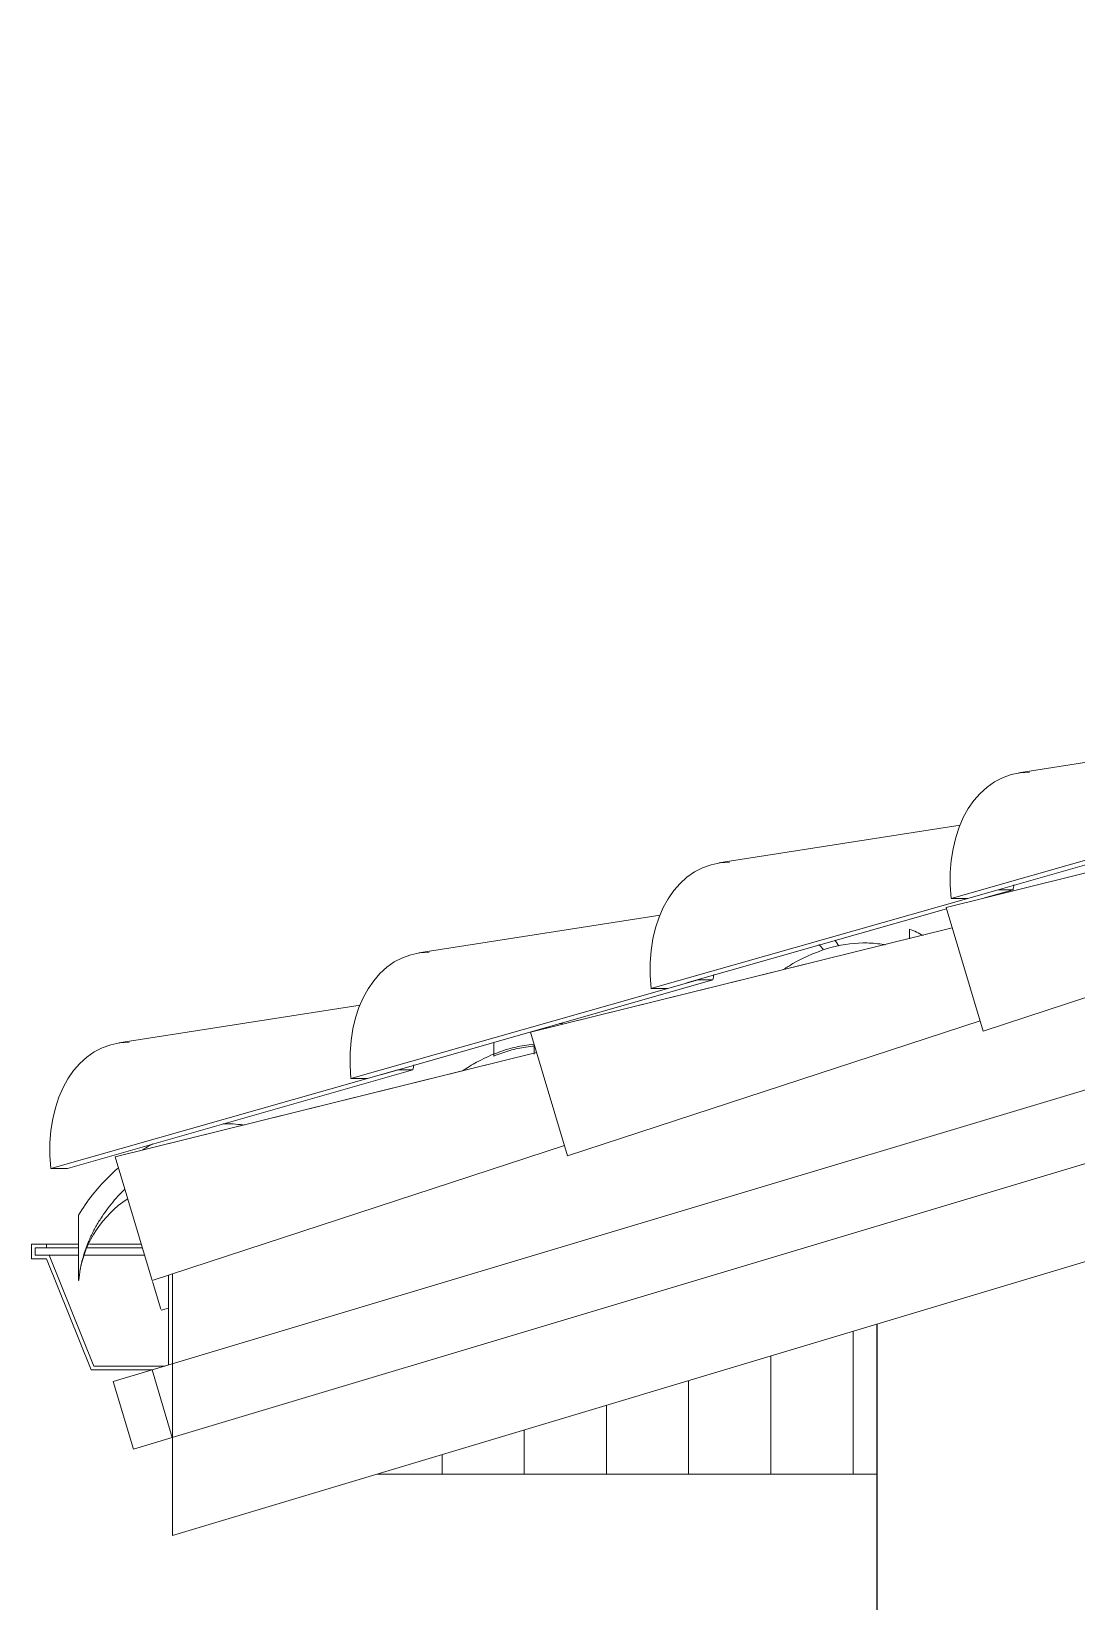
# Model space of a CAD drawing. Header units: millimetres. Extents: x -12976 to 58202, y -2238 to 7407.
# Drawn here: x 12916 to 13806, y 2466 to 3804 of the extents above; entities that cross this region are included whole.
import ezdxf

# ---------------------------------------------------------------- set-up
doc = ezdxf.new("R2010")
doc.units = ezdxf.units.MM
for name, color, linetype, lineweight in [('A-GENM', 13, 'Continuous', 9), ('A-GLAZ-CURT', 52, 'Continuous', 9), ('A-GLAZ-CWMG', 51, 'Continuous', 9), ('A-ROOF', 132, 'Continuous', 9), ('A-ROOF-OTLN', 132, 'Continuous', 9), ('A-ROOF-PATT', 132, 'Continuous', 9), ('S-COLS', 52, 'Continuous', 25)]:
    doc.layers.add(name, color=color, linetype=linetype, lineweight=lineweight)

# ---------------------------------------------------------------- blocks, each defined once
blk = doc.blocks.new('Rectangular Mullion - Caibro-4315999-FACHADA LATERAL DIREITA')
at = {"layer": 'A-GLAZ-CWMG'}
for p, q in [((-23136.9, 2663.5), (-23170, 2653.6)), ((-23152.8, 2596.1), (-23170, 2653.6)), ((-23119.7, 2606), (-23152.8, 2596.1))]:
    blk.add_line(p, q, dxfattribs=at)
blk = doc.blocks.new('Rectangular Mullion - Caibro-3920123-FACHADA LATERAL DIREITA')
at = {"layer": 'A-GLAZ-CWMG'}
for p, q in [((-23136.9, 2663.5), (-19336.9, 3803.5)), ((-23119.7, 2606), (-19319.7, 3746)), ((-23119.7, 2606), (-23136.9, 2663.5))]:
    blk.add_line(p, q, dxfattribs=at)
blk = doc.blocks.new('COLONIAL BASE - COLONIAL BASE-4317782-FACHADA LATERAL DIREITA')
at = {"layer": 'A-GLAZ-CURT'}
for p, q in [((-22809.4, 2933.8), (-23168.4, 2845.1)), ((-23129.5, 2715.2), (-23129.5, 2715.2)), ((-23122.8, 2716.1), (-23129.2, 2714.5))]:
    blk.add_line(p, q, dxfattribs=at)
blk = doc.blocks.new('COLONIAL BASE - COLONIAL BASE-V119-FACHADA LATERAL DIREITA')
at = {"layer": 'A-GLAZ-CURT'}
blk.add_line((-22455.5, 3040), (-22814.6, 2951.3), dxfattribs=at)
blk = doc.blocks.new('COLONIAL BASE - COLONIAL BASE-V122-FACHADA LATERAL DIREITA')
at = {"layer": 'A-GLAZ-CURT'}
for p, q in [((-22809.4, 2933.8), (-23168.4, 2845.1)), ((-22785.6, 2854.7), (-23136.8, 2739.8)), ((-23168.4, 2845.1), (-23136.8, 2739.8)), ((-23136.5, 2738.8), (-23129.5, 2715.2)), ((-23122.8, 2716.1), (-23129.2, 2714.5))]:
    blk.add_line(p, q, dxfattribs=at)
blk = doc.blocks.new('COLONIAL BASE - COLONIAL BASE-V123-FACHADA LATERAL DIREITA')
at = {"layer": 'A-GLAZ-CURT'}
for p, q in [((-22455.5, 3040), (-22814.6, 2951.3)), ((-22431.7, 2960.8), (-22783, 2845.9)), ((-22814.6, 2951.3), (-22783, 2845.9))]:
    blk.add_line(p, q, dxfattribs=at)
blk = doc.blocks.new('Colonial cumeeira - hip-4041867-FACHADA LATERAL DIREITA')
at = {"layer": 'A-GENM', "color": 8}
for p, q in [((-22398.7, 3172), (-22193.1, 3204.2)), ((-22456.4, 3065.1), (-22160.8, 3149.2)), ((-22426.2, 3069.7), (-22148, 3149.2)), ((-22654.2, 3095.4), (-22448.7, 3127.6)), ((-22712, 2988.4), (-22416.4, 3072.5)), ((-22442.2, 3065.1), (-22456.4, 3065.1)), ((-22428.1, 3065.5), (-22403.6, 3072.5)), ((-22416.4, 3072.5), (-22403.6, 3072.5)), ((-22909.8, 3018.7), (-22704.2, 3050.9)), ((-22681.7, 2993.1), (-22460.4, 3056.3)), ((-22967.5, 2911.8), (-22671.9, 2995.8)), ((-22942.1, 2915), (-22659.2, 2995.8)), ((-22671.9, 2995.8), (-22659.2, 2995.8)), ((-22697.8, 2988.4), (-22712, 2988.4)), ((-23165.3, 2942), (-22959.8, 2974.2)), ((-23223.1, 2835.1), (-22927.5, 2919.2)), ((-23208.9, 2835.1), (-22914.7, 2919.2)), ((-22927.5, 2919.2), (-22914.7, 2919.2)), ((-22953.3, 2911.8), (-22967.5, 2911.8)), ((-23208.9, 2835.1), (-23223.1, 2835.1))]:
    blk.add_line(p, q, dxfattribs=at)
for centre, major_axis, start_param, end_param in [((-22372.4, 3057.8), (-33.8, 112.5), 6.078575, 7.585498), ((-22627.9, 2981.1), (-33.8, 112.5), 6.078575, 7.585498), ((-22344.5, 3043.1), (-23.8, 79.5), 0.938757, 0.996269), ((-22600.1, 2966.5), (-23.8, 79.5), 5.257276, 5.329398), ((-22600.1, 2966.5), (-28.7, 95.8), 5.145626, 5.209346), ((-22883.5, 2904.4), (-33.8, 112.5), 6.078575, 7.585498), ((-22600.1, 2966.5), (-23.8, 79.5), 0.938757, 0.996269), ((-23139.1, 2827.8), (-33.8, 112.5), 6.078575, 7.585498), ((-22855.6, 2889.8), (-23.8, 79.5), 0.938757, 0.996269)]:
    blk.add_ellipse(centre, major_axis=major_axis, ratio=0.691714, start_param=start_param, end_param=end_param, dxfattribs=at)

msp = doc.modelspace()

# ---------------------------------------------------------------- hatches: boundary and pattern name
at = {"layer": 'A-ROOF-PATT'}
h = msp.add_hatch(dxfattribs=at)
h.set_pattern_fill('FP_18', color=256, style=0, pattern_type=2)
h.set_pattern_definition([(90, (36155.91, 5622.11), (-70, 4e-15), [])])
h.paths.add_polyline_path([(13210.3, 2574.7), (13636.5, 2574.7), (13636.5, 2702.6), (13314.7, 2606)])
h.paths.add_polyline_path([(31165.7, 2574.7), (32156.3, 2574.7), (32156.3, 2670), (30856.3, 2670), (30856.3, 2574.7)])
h.paths.add_polyline_path([(32528.2, 2574.7), (32782.3, 2574.7), (32356.3, 2702.5), (32356.3, 2574.7)])
h.paths.add_polyline_path([(16836.3, 2574.7), (16836.3, 2744.7), (13898.8, 2744.7), (13898.8, 2781.3), (13836.5, 2762.6), (13836.5, 2574.7), (16518.6, 2574.7)])
h.paths.add_polyline_path([(14134.2, 2848.1), (16836.3, 2848.1), (16836.3, 3020.7), (14818.8, 3020.7), (14818.8, 3057.3), (14121.6, 2848.1)])
h.paths.add_polyline_path([(15581.9, 3124.1), (16836.3, 3124.1), (16836.3, 3296.7), (15738.8, 3296.7), (15738.8, 3333.3), (15041.6, 3124.1), (15496.7, 3124.1)])
h.paths.add_polyline_path([(16688.9, 3400.1), (16836.3, 3400.1), (16836.3, 3572.7), (16658.8, 3572.7), (16658.8, 3609.3), (15961.6, 3400.1), (16603.8, 3400.1)])

# ---------------------------------------------------------------- linework, layer by layer
at = {"layer": 'A-GLAZ-CURT'}
for p, q in [((13695.2, 3057.5), (14054.3, 3146.1)), ((13695.2, 3057.5), (13851.7, 3096.1)), ((13700.4, 3040), (13341.3, 2951.3)), ((13664, 3030.6), (13664, 3039)), ((13577.8, 3009.7), (13341.3, 2951.3)), ((13310.2, 2930.8), (13310.2, 2942.5)), ((13346.5, 2933.8), (12987.5, 2845.1)), ((13344.3, 2940.9), (13344.3, 2939.1)), ((13344.3, 2938.5), (13344.3, 2932.6)), ((13303.9, 2923.3), (12987.5, 2845.1)), ((12956.3, 2739.8), (12956.3, 2795.5)), ((12956.6, 2739.9), (12956.3, 2739.8)), ((13033.1, 2716.1), (13026.7, 2714.5)), ((13033.1, 2716.1), (13026.7, 2714.5))]:
    msp.add_line(p, q, dxfattribs=at)
msp.add_ellipse((13053.8, 2732.6), major_axis=(97.5, 0), ratio=0.957826, start_param=2.181429, end_param=2.965857, dxfattribs=at)
for points in [[(13664, 3039), (13668, 3037.5), (13671.9, 3035.6), (13675.6, 3033.4)], [(13366, 2958.7), (13366.9, 2958.6), (13367.8, 2958.5), (13368.7, 2958.4)], [(13079.4, 2873.2), (13085.1, 2873.3), (13090.8, 2873), (13096.4, 2872.2)], [(13011.2, 2851.1), (13014, 2852.9), (13016.9, 2854.6), (13019.8, 2856.1)]]:
    msp.add_open_spline(points, degree=3, dxfattribs=at)
for points, knots in [([(13556.8, 3004.6), (13559.4, 3006.4), (13573, 3014.8), (13597, 3024.7), (13623.1, 3028), (13637.9, 3026.6), (13642.9, 3025.7), (13643.2, 3025.6)], [-0.6349689, -0.6349689, -0.6349689, -0.6349689, -0.6029412, -0.4705882, -0.3529412, -0.2941176, -0.2901114, -0.2901114, -0.2901114, -0.2901114]), ([(13283.4, 2918.2), (13287.4, 2920.9), (13296.7, 2926.6), (13311.6, 2933.6), (13328, 2938.7), (13338.9, 2940.4), (13344.3, 2940.9)], [-0.4168765, -0.4168765, -0.4168765, -0.4168765, -0.3333333, -0.2222222, -0.1111111, 0, 0, 0, 0]), ([(13345, 2939.4), (13342.4, 2939.2), (13335.4, 2938.4), (13323.7, 2935.9), (13314.7, 2932.7), (13310.2, 2930.8)], [-0.2579639, -0.2579639, -0.2579639, -0.2579639, -0.2, -0.1, 0, 0, 0, 0]), ([(12956.3, 2795.5), (12960, 2801.4), (12967.8, 2812.7), (12979.5, 2825.7), (12987.2, 2832.9), (12990.3, 2835.6)], [-1, -1, -1, -1, -0.9375, -0.875, -0.8332715, -0.8332715, -0.8332715, -0.8332715]), ([(12995.8, 2817.4), (12994.3, 2816), (12990.9, 2812.6), (12985.7, 2806.7), (12980.3, 2799.9), (12976.1, 2793.7), (12972.9, 2788.6), (12970.6, 2784.6), (12968.4, 2780.5), (12966.4, 2776.3), (12964.6, 2772), (12962.2, 2766.1), (12959.8, 2758.5), (12957.7, 2749.3), (12956.9, 2743), (12956.6, 2739.9)], [-0.2706608, -0.2706608, -0.2706608, -0.2706608, -0.25, -0.2222222, -0.1944444, -0.1666667, -0.1527778, -0.1388889, -0.125, -0.1111111, -0.0972222, -0.0833333, -0.0555556, -0.0277778, 0, 0, 0, 0])]:
    msp.add_open_spline(points, degree=3, knots=knots, dxfattribs=at)
at = {"layer": 'A-ROOF'}
msp.add_line((13210.3, 2574.7), (13636.5, 2574.7), dxfattribs=at)
at = {"layer": 'A-ROOF-OTLN'}
for p, q in [((16836.3, 3662.5), (13036.3, 2522.5)), ((12916.3, 2770.8), (12916.3, 2758.1)), ((12916.3, 2770.8), (12956.3, 2770.8)), ((12929, 2767.6), (12929, 2770.8)), ((12965.6, 2770.8), (13009.8, 2770.8)), ((12916.3, 2758.1), (12929, 2758.1)), ((12919.4, 2761.3), (12919.4, 2767.6)), ((12919.4, 2767.6), (12956.3, 2767.6)), ((12919.4, 2761.3), (12956.3, 2761.3)), ((12929, 2758.1), (12967.1, 2663.6)), ((12969.4, 2666.8), (12931.3, 2761.3)), ((12961, 2761.3), (13012.6, 2761.3)), ((12963.3, 2767.6), (13010.7, 2767.6)), ((13033.1, 2744.4), (13033.1, 2667.7)), ((13036.3, 2522.5), (13036.3, 2745.4)), ((12967.1, 2663.6), (13019.4, 2663.6)), ((13029.9, 2666.8), (12969.4, 2666.8))]:
    msp.add_line(p, q, dxfattribs=at)
at = {"layer": 'S-COLS'}
msp.add_line((13636.5, 0), (13636.5, 2702.6), dxfattribs=at)

# ---------------------------------------------------------------- block references
at = {"layer": 'A-GENM', "color": 7}
msp.add_blockref('Colonial cumeeira - hip-4041867-FACHADA LATERAL DIREITA', (36155.9, 0), dxfattribs=at)
at = {"layer": 'A-GLAZ-CURT'}
for name, p in [('COLONIAL BASE - COLONIAL BASE-V119-FACHADA LATERAL DIREITA', (36509.8, 106.2)), ('COLONIAL BASE - COLONIAL BASE-V119-FACHADA LATERAL DIREITA', (36509.8, 106.2)), ('COLONIAL BASE - COLONIAL BASE-V119-FACHADA LATERAL DIREITA', (36509.8, 106.2)), ('COLONIAL BASE - COLONIAL BASE-V119-FACHADA LATERAL DIREITA', (36509.8, 106.2)), ('COLONIAL BASE - COLONIAL BASE-V119-FACHADA LATERAL DIREITA', (36509.8, 106.2)), ('COLONIAL BASE - COLONIAL BASE-V119-FACHADA LATERAL DIREITA', (36509.8, 106.2)), ('COLONIAL BASE - COLONIAL BASE-V119-FACHADA LATERAL DIREITA', (36509.8, 106.2)), ('COLONIAL BASE - COLONIAL BASE-V119-FACHADA LATERAL DIREITA', (36509.8, 106.2)), ('COLONIAL BASE - COLONIAL BASE-V119-FACHADA LATERAL DIREITA', (36509.8, 106.2)), ('COLONIAL BASE - COLONIAL BASE-V119-FACHADA LATERAL DIREITA', (36509.8, 106.2)), ('COLONIAL BASE - COLONIAL BASE-V119-FACHADA LATERAL DIREITA', (36509.8, 106.2)), ('COLONIAL BASE - COLONIAL BASE-V119-FACHADA LATERAL DIREITA', (36509.8, 106.2)), ('COLONIAL BASE - COLONIAL BASE-V119-FACHADA LATERAL DIREITA', (36509.8, 106.2)), ('COLONIAL BASE - COLONIAL BASE-V119-FACHADA LATERAL DIREITA', (36509.8, 106.2)), ('COLONIAL BASE - COLONIAL BASE-V119-FACHADA LATERAL DIREITA', (36509.8, 106.2)), ('COLONIAL BASE - COLONIAL BASE-V119-FACHADA LATERAL DIREITA', (36509.8, 106.2)), ('COLONIAL BASE - COLONIAL BASE-V119-FACHADA LATERAL DIREITA', (36509.8, 106.2)), ('COLONIAL BASE - COLONIAL BASE-V119-FACHADA LATERAL DIREITA', (36509.8, 106.2)), ('COLONIAL BASE - COLONIAL BASE-V119-FACHADA LATERAL DIREITA', (36509.8, 106.2)), ('COLONIAL BASE - COLONIAL BASE-V119-FACHADA LATERAL DIREITA', (36509.8, 106.2)), ('COLONIAL BASE - COLONIAL BASE-V119-FACHADA LATERAL DIREITA', (36509.8, 106.2)), ('COLONIAL BASE - COLONIAL BASE-V119-FACHADA LATERAL DIREITA', (36509.8, 106.2)), ('COLONIAL BASE - COLONIAL BASE-V119-FACHADA LATERAL DIREITA', (36509.8, 106.2)), ('COLONIAL BASE - COLONIAL BASE-V119-FACHADA LATERAL DIREITA', (36509.8, 106.2)), ('COLONIAL BASE - COLONIAL BASE-V119-FACHADA LATERAL DIREITA', (36509.8, 106.2)), ('COLONIAL BASE - COLONIAL BASE-V119-FACHADA LATERAL DIREITA', (36509.8, 106.2)), ('COLONIAL BASE - COLONIAL BASE-V119-FACHADA LATERAL DIREITA', (36509.8, 106.2)), ('COLONIAL BASE - COLONIAL BASE-V119-FACHADA LATERAL DIREITA', (36509.8, 106.2)), ('COLONIAL BASE - COLONIAL BASE-V119-FACHADA LATERAL DIREITA', (36509.8, 106.2)), ('COLONIAL BASE - COLONIAL BASE-V119-FACHADA LATERAL DIREITA', (36509.8, 106.2)), ('COLONIAL BASE - COLONIAL BASE-V119-FACHADA LATERAL DIREITA', (36509.8, 106.2)), ('COLONIAL BASE - COLONIAL BASE-V119-FACHADA LATERAL DIREITA', (36509.8, 106.2)), ('COLONIAL BASE - COLONIAL BASE-V123-FACHADA LATERAL DIREITA', (36509.8, 106.2)), ('COLONIAL BASE - COLONIAL BASE-V119-FACHADA LATERAL DIREITA', (36155.9, 0)), ('COLONIAL BASE - COLONIAL BASE-V119-FACHADA LATERAL DIREITA', (36155.9, 0)), ('COLONIAL BASE - COLONIAL BASE-V119-FACHADA LATERAL DIREITA', (36155.9, 0)), ('COLONIAL BASE - COLONIAL BASE-V119-FACHADA LATERAL DIREITA', (36155.9, 0)), ('COLONIAL BASE - COLONIAL BASE-V119-FACHADA LATERAL DIREITA', (36155.9, 0)), ('COLONIAL BASE - COLONIAL BASE-V119-FACHADA LATERAL DIREITA', (36155.9, 0)), ('COLONIAL BASE - COLONIAL BASE-V119-FACHADA LATERAL DIREITA', (36155.9, 0)), ('COLONIAL BASE - COLONIAL BASE-V119-FACHADA LATERAL DIREITA', (36155.9, 0)), ('COLONIAL BASE - COLONIAL BASE-V119-FACHADA LATERAL DIREITA', (36155.9, 0)), ('COLONIAL BASE - COLONIAL BASE-V119-FACHADA LATERAL DIREITA', (36155.9, 0)), ('COLONIAL BASE - COLONIAL BASE-V119-FACHADA LATERAL DIREITA', (36155.9, 0)), ('COLONIAL BASE - COLONIAL BASE-V119-FACHADA LATERAL DIREITA', (36155.9, 0)), ('COLONIAL BASE - COLONIAL BASE-V119-FACHADA LATERAL DIREITA', (36155.9, 0)), ('COLONIAL BASE - COLONIAL BASE-V119-FACHADA LATERAL DIREITA', (36155.9, 0)), ('COLONIAL BASE - COLONIAL BASE-V119-FACHADA LATERAL DIREITA', (36155.9, 0)), ('COLONIAL BASE - COLONIAL BASE-V119-FACHADA LATERAL DIREITA', (36155.9, 0)), ('COLONIAL BASE - COLONIAL BASE-V119-FACHADA LATERAL DIREITA', (36155.9, 0)), ('COLONIAL BASE - COLONIAL BASE-V119-FACHADA LATERAL DIREITA', (36155.9, 0)), ('COLONIAL BASE - COLONIAL BASE-V119-FACHADA LATERAL DIREITA', (36155.9, 0)), ('COLONIAL BASE - COLONIAL BASE-V119-FACHADA LATERAL DIREITA', (36155.9, 0)), ('COLONIAL BASE - COLONIAL BASE-V119-FACHADA LATERAL DIREITA', (36155.9, 0)), ('COLONIAL BASE - COLONIAL BASE-V119-FACHADA LATERAL DIREITA', (36155.9, 0)), ('COLONIAL BASE - COLONIAL BASE-V119-FACHADA LATERAL DIREITA', (36155.9, 0)), ('COLONIAL BASE - COLONIAL BASE-V119-FACHADA LATERAL DIREITA', (36155.9, 0)), ('COLONIAL BASE - COLONIAL BASE-V119-FACHADA LATERAL DIREITA', (36155.9, 0)), ('COLONIAL BASE - COLONIAL BASE-V119-FACHADA LATERAL DIREITA', (36155.9, 0)), ('COLONIAL BASE - COLONIAL BASE-V119-FACHADA LATERAL DIREITA', (36155.9, 0)), ('COLONIAL BASE - COLONIAL BASE-V119-FACHADA LATERAL DIREITA', (36155.9, 0)), ('COLONIAL BASE - COLONIAL BASE-V119-FACHADA LATERAL DIREITA', (36155.9, 0)), ('COLONIAL BASE - COLONIAL BASE-V119-FACHADA LATERAL DIREITA', (36155.9, 0)), ('COLONIAL BASE - COLONIAL BASE-V119-FACHADA LATERAL DIREITA', (36155.9, 0)), ('COLONIAL BASE - COLONIAL BASE-V119-FACHADA LATERAL DIREITA', (36155.9, 0)), ('COLONIAL BASE - COLONIAL BASE-V119-FACHADA LATERAL DIREITA', (36155.9, 0)), ('COLONIAL BASE - COLONIAL BASE-V123-FACHADA LATERAL DIREITA', (36155.9, 0)), ('COLONIAL BASE - COLONIAL BASE-4317782-FACHADA LATERAL DIREITA', (36155.9, 0)), ('COLONIAL BASE - COLONIAL BASE-4317782-FACHADA LATERAL DIREITA', (36155.9, 0)), ('COLONIAL BASE - COLONIAL BASE-4317782-FACHADA LATERAL DIREITA', (36155.9, 0)), ('COLONIAL BASE - COLONIAL BASE-4317782-FACHADA LATERAL DIREITA', (36155.9, 0)), ('COLONIAL BASE - COLONIAL BASE-4317782-FACHADA LATERAL DIREITA', (36155.9, 0)), ('COLONIAL BASE - COLONIAL BASE-4317782-FACHADA LATERAL DIREITA', (36155.9, 0)), ('COLONIAL BASE - COLONIAL BASE-4317782-FACHADA LATERAL DIREITA', (36155.9, 0)), ('COLONIAL BASE - COLONIAL BASE-4317782-FACHADA LATERAL DIREITA', (36155.9, 0)), ('COLONIAL BASE - COLONIAL BASE-4317782-FACHADA LATERAL DIREITA', (36155.9, 0)), ('COLONIAL BASE - COLONIAL BASE-4317782-FACHADA LATERAL DIREITA', (36155.9, 0)), ('COLONIAL BASE - COLONIAL BASE-4317782-FACHADA LATERAL DIREITA', (36155.9, 0)), ('COLONIAL BASE - COLONIAL BASE-4317782-FACHADA LATERAL DIREITA', (36155.9, 0)), ('COLONIAL BASE - COLONIAL BASE-4317782-FACHADA LATERAL DIREITA', (36155.9, 0)), ('COLONIAL BASE - COLONIAL BASE-4317782-FACHADA LATERAL DIREITA', (36155.9, 0)), ('COLONIAL BASE - COLONIAL BASE-4317782-FACHADA LATERAL DIREITA', (36155.9, 0)), ('COLONIAL BASE - COLONIAL BASE-4317782-FACHADA LATERAL DIREITA', (36155.9, 0)), ('COLONIAL BASE - COLONIAL BASE-4317782-FACHADA LATERAL DIREITA', (36155.9, 0)), ('COLONIAL BASE - COLONIAL BASE-4317782-FACHADA LATERAL DIREITA', (36155.9, 0)), ('COLONIAL BASE - COLONIAL BASE-4317782-FACHADA LATERAL DIREITA', (36155.9, 0)), ('COLONIAL BASE - COLONIAL BASE-4317782-FACHADA LATERAL DIREITA', (36155.9, 0)), ('COLONIAL BASE - COLONIAL BASE-4317782-FACHADA LATERAL DIREITA', (36155.9, 0)), ('COLONIAL BASE - COLONIAL BASE-4317782-FACHADA LATERAL DIREITA', (36155.9, 0)), ('COLONIAL BASE - COLONIAL BASE-4317782-FACHADA LATERAL DIREITA', (36155.9, 0)), ('COLONIAL BASE - COLONIAL BASE-4317782-FACHADA LATERAL DIREITA', (36155.9, 0)), ('COLONIAL BASE - COLONIAL BASE-4317782-FACHADA LATERAL DIREITA', (36155.9, 0)), ('COLONIAL BASE - COLONIAL BASE-4317782-FACHADA LATERAL DIREITA', (36155.9, 0)), ('COLONIAL BASE - COLONIAL BASE-4317782-FACHADA LATERAL DIREITA', (36155.9, 0)), ('COLONIAL BASE - COLONIAL BASE-4317782-FACHADA LATERAL DIREITA', (36155.9, 0)), ('COLONIAL BASE - COLONIAL BASE-4317782-FACHADA LATERAL DIREITA', (36155.9, 0)), ('COLONIAL BASE - COLONIAL BASE-4317782-FACHADA LATERAL DIREITA', (36155.9, 0)), ('COLONIAL BASE - COLONIAL BASE-4317782-FACHADA LATERAL DIREITA', (36155.9, 0)), ('COLONIAL BASE - COLONIAL BASE-4317782-FACHADA LATERAL DIREITA', (36155.9, 0)), ('COLONIAL BASE - COLONIAL BASE-4317782-FACHADA LATERAL DIREITA', (36155.9, 0)), ('COLONIAL BASE - COLONIAL BASE-4317782-FACHADA LATERAL DIREITA', (36155.9, 0)), ('COLONIAL BASE - COLONIAL BASE-V122-FACHADA LATERAL DIREITA', (36155.9, 0))]:
    msp.add_blockref(name, p, dxfattribs=at)
at = {"layer": 'A-GLAZ-CWMG'}
for name in ['Rectangular Mullion - Caibro-3920123-FACHADA LATERAL DIREITA', 'Rectangular Mullion - Caibro-4315999-FACHADA LATERAL DIREITA']:
    msp.add_blockref(name, (36155.9, 0), dxfattribs=at)

doc.saveas('drawing.dxf')
